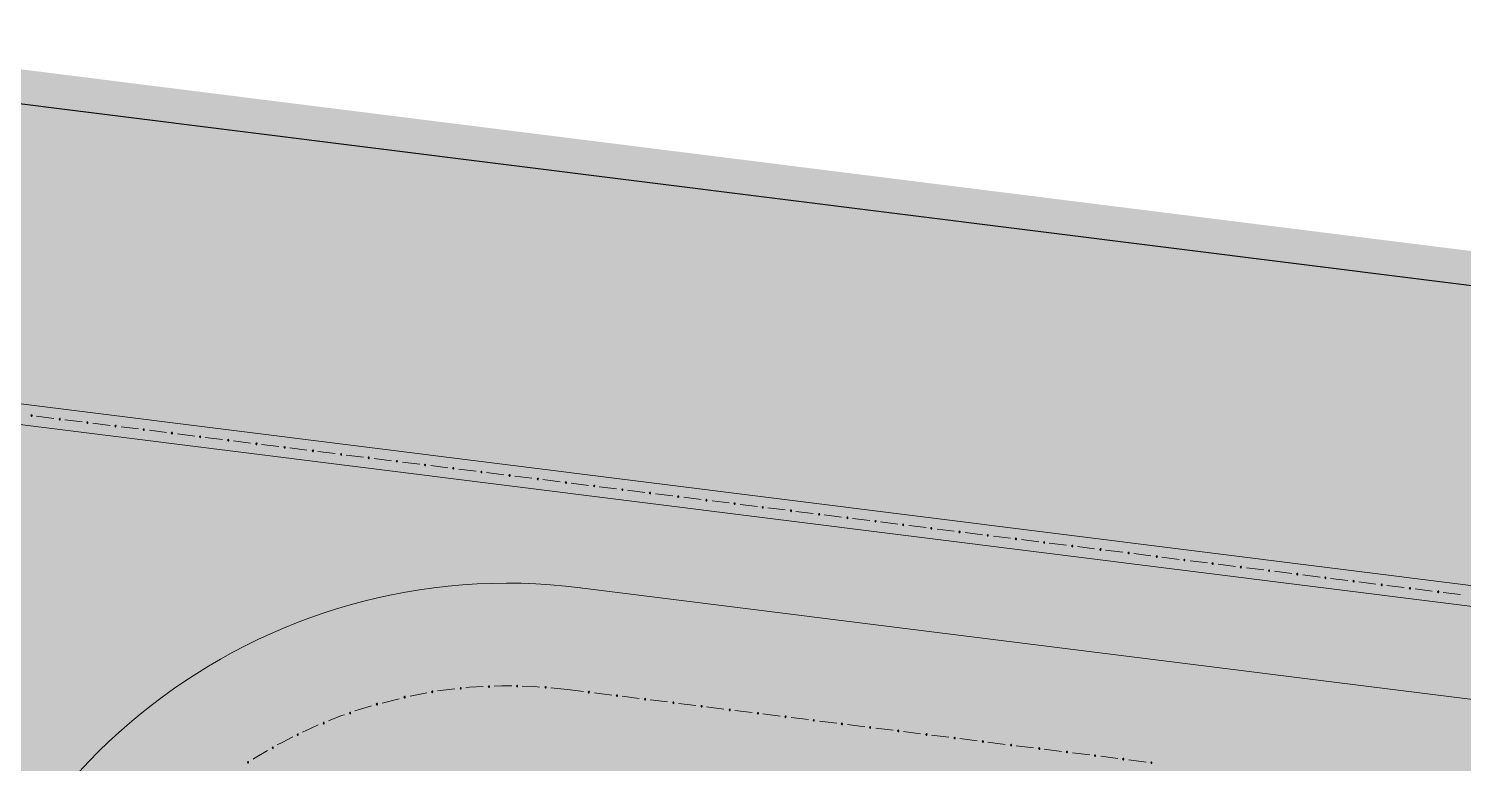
# Model space of a CAD drawing. Header units: metres. Extents: x -4 to 509425, y 7549 to 4732445.
# Drawn here: x 475973.25 to 475994.19, y 4719795.62 to 4719806.36 of the extents above; entities that cross this region are included whole.
import ezdxf

# ---------------------------------------------------------------- set-up
doc = ezdxf.new("R2010")
doc.units = ezdxf.units.M
doc.header["$LTSCALE"] = 0.01
doc.header["$MEASUREMENT"] = 0
doc.layers.get('0').update_dxf_attribs({"lineweight": 0})
for name, color, linetype in [('_SUBESTACIÓN', 1, 'Continuous'), ('NUDO GAROÑA', 211, 'Continuous'), ('SUBESTACION LA VID', 253, 'Continuous')]:
    doc.layers.add(name, color=color, linetype=linetype)

# ---------------------------------------------------------------- blocks, each defined once
blk = doc.blocks.new('A$Cfff6051d')
at = {"layer": 'SUBESTACION LA VID', "transparency": 33554687}
h = blk.add_hatch(color=256, dxfattribs=at)
h.dxf.hatch_style = 2
h.paths.add_polyline_path([(475973.296, 4719800.703), (475973.297, 4719800.712), (475973.288, 4719800.713), (475973.279, 4719800.706), (475973.286, 4719800.696), (475973.295, 4719800.695)])
h = blk.add_hatch(color=256, dxfattribs=at)
h.dxf.hatch_style = 2
h.paths.add_polyline_path([(475973.707, 4719800.652), (475973.708, 4719800.66), (475973.7, 4719800.661), (475973.691, 4719800.654), (475973.698, 4719800.644), (475973.706, 4719800.643)])
h = blk.add_hatch(color=256, dxfattribs=at)
h.dxf.hatch_style = 2
h.paths.add_polyline_path([(475974.111, 4719800.601), (475974.112, 4719800.61), (475974.103, 4719800.611), (475974.094, 4719800.603), (475974.101, 4719800.594), (475974.11, 4719800.593)])
h = blk.add_hatch(color=256, dxfattribs=at)
h.dxf.hatch_style = 2
h.paths.add_polyline_path([(475974.522, 4719800.55), (475974.523, 4719800.558), (475974.515, 4719800.559), (475974.505, 4719800.552), (475974.513, 4719800.542), (475974.521, 4719800.541)])
h = blk.add_hatch(color=256, dxfattribs=at)
h.dxf.hatch_style = 2
h.paths.add_polyline_path([(475974.934, 4719800.498), (475974.935, 4719800.506), (475974.926, 4719800.507), (475974.917, 4719800.5), (475974.924, 4719800.491), (475974.933, 4719800.49)])
h = blk.add_hatch(color=256, dxfattribs=at)
h.dxf.hatch_style = 2
h.paths.add_polyline_path([(475975.345, 4719800.446), (475975.347, 4719800.455), (475975.338, 4719800.456), (475975.329, 4719800.449), (475975.336, 4719800.439), (475975.344, 4719800.438)])
h = blk.add_hatch(color=256, dxfattribs=at)
h.dxf.hatch_style = 2
h.paths.add_polyline_path([(475975.757, 4719800.395), (475975.758, 4719800.403), (475975.75, 4719800.404), (475975.74, 4719800.397), (475975.748, 4719800.387), (475975.756, 4719800.386)])
h = blk.add_hatch(color=256, dxfattribs=at)
h.dxf.hatch_style = 2
h.paths.add_polyline_path([(475976.169, 4719800.343), (475976.17, 4719800.352), (475976.161, 4719800.353), (475976.152, 4719800.345), (475976.159, 4719800.336), (475976.168, 4719800.335)])
h = blk.add_hatch(color=256, dxfattribs=at)
h.dxf.hatch_style = 2
h.paths.add_polyline_path([(475976.58, 4719800.292), (475976.581, 4719800.3), (475976.573, 4719800.301), (475976.564, 4719800.294), (475976.571, 4719800.284), (475976.579, 4719800.283)])
h = blk.add_hatch(color=256, dxfattribs=at)
h.dxf.hatch_style = 2
h.paths.add_polyline_path([(475976.992, 4719800.24), (475976.993, 4719800.248), (475976.985, 4719800.249), (475976.975, 4719800.242), (475976.982, 4719800.233), (475976.991, 4719800.232)])
h = blk.add_hatch(color=256, dxfattribs=at)
h.dxf.hatch_style = 2
h.paths.add_polyline_path([(475977.404, 4719800.188), (475977.405, 4719800.197), (475977.396, 4719800.198), (475977.387, 4719800.191), (475977.394, 4719800.181), (475977.402, 4719800.18)])
h = blk.add_hatch(color=256, dxfattribs=at)
h.dxf.hatch_style = 2
h.paths.add_polyline_path([(475977.815, 4719800.137), (475977.816, 4719800.145), (475977.808, 4719800.146), (475977.798, 4719800.139), (475977.806, 4719800.129), (475977.814, 4719800.128)])
h = blk.add_hatch(color=256, dxfattribs=at)
h.dxf.hatch_style = 2
h.paths.add_polyline_path([(475978.218, 4719800.086), (475978.219, 4719800.095), (475978.211, 4719800.096), (475978.202, 4719800.088), (475978.209, 4719800.079), (475978.217, 4719800.078)])
h = blk.add_hatch(color=256, dxfattribs=at)
h.dxf.hatch_style = 2
h.paths.add_polyline_path([(475978.63, 4719800.035), (475978.631, 4719800.043), (475978.623, 4719800.044), (475978.613, 4719800.037), (475978.621, 4719800.027), (475978.629, 4719800.026)])
h = blk.add_hatch(color=256, dxfattribs=at)
h.dxf.hatch_style = 2
h.paths.add_polyline_path([(475979.042, 4719799.983), (475979.043, 4719799.991), (475979.034, 4719799.993), (475979.025, 4719799.985), (475979.032, 4719799.976), (475979.041, 4719799.975)])
h = blk.add_hatch(color=256, dxfattribs=at)
h.dxf.hatch_style = 2
h.paths.add_polyline_path([(475979.453, 4719799.931), (475979.454, 4719799.94), (475979.446, 4719799.941), (475979.436, 4719799.934), (475979.444, 4719799.924), (475979.452, 4719799.923)])
h = blk.add_hatch(color=256, dxfattribs=at)
h.dxf.hatch_style = 2
h.paths.add_polyline_path([(475979.865, 4719799.88), (475979.866, 4719799.888), (475979.857, 4719799.889), (475979.848, 4719799.882), (475979.855, 4719799.873), (475979.864, 4719799.871)])
h = blk.add_hatch(color=256, dxfattribs=at)
h.dxf.hatch_style = 2
h.paths.add_polyline_path([(475980.276, 4719799.828), (475980.278, 4719799.837), (475980.269, 4719799.838), (475980.26, 4719799.83), (475980.267, 4719799.821), (475980.275, 4719799.82)])
h = blk.add_hatch(color=256, dxfattribs=at)
h.dxf.hatch_style = 2
h.paths.add_polyline_path([(475980.688, 4719799.777), (475980.689, 4719799.785), (475980.681, 4719799.786), (475980.671, 4719799.779), (475980.679, 4719799.769), (475980.687, 4719799.768)])
h = blk.add_hatch(color=256, dxfattribs=at)
h.dxf.hatch_style = 2
h.paths.add_polyline_path([(475981.1, 4719799.725), (475981.101, 4719799.733), (475981.092, 4719799.734), (475981.083, 4719799.727), (475981.09, 4719799.718), (475981.099, 4719799.717)])
h = blk.add_hatch(color=256, dxfattribs=at)
h.dxf.hatch_style = 2
h.paths.add_polyline_path([(475981.511, 4719799.673), (475981.512, 4719799.682), (475981.504, 4719799.683), (475981.495, 4719799.676), (475981.502, 4719799.666), (475981.51, 4719799.665)])
h = blk.add_hatch(color=256, dxfattribs=at)
h.dxf.hatch_style = 2
h.paths.add_polyline_path([(475981.923, 4719799.622), (475981.924, 4719799.63), (475981.916, 4719799.631), (475981.906, 4719799.624), (475981.913, 4719799.614), (475981.922, 4719799.613)])
h = blk.add_hatch(color=256, dxfattribs=at)
h.dxf.hatch_style = 2
h.paths.add_polyline_path([(475982.326, 4719799.571), (475982.327, 4719799.58), (475982.319, 4719799.581), (475982.309, 4719799.573), (475982.317, 4719799.564), (475982.325, 4719799.563)])
h = blk.add_hatch(color=256, dxfattribs=at)
h.dxf.hatch_style = 2
h.paths.add_polyline_path([(475982.738, 4719799.52), (475982.739, 4719799.528), (475982.73, 4719799.529), (475982.721, 4719799.522), (475982.728, 4719799.512), (475982.737, 4719799.511)])
h = blk.add_hatch(color=256, dxfattribs=at)
h.dxf.hatch_style = 2
h.paths.add_polyline_path([(475983.149, 4719799.468), (475983.15, 4719799.476), (475983.142, 4719799.478), (475983.133, 4719799.47), (475983.14, 4719799.461), (475983.148, 4719799.46)])
h = blk.add_hatch(color=256, dxfattribs=at)
h.dxf.hatch_style = 2
h.paths.add_polyline_path([(475983.561, 4719799.416), (475983.562, 4719799.425), (475983.554, 4719799.426), (475983.544, 4719799.419), (475983.552, 4719799.409), (475983.56, 4719799.408)])
h = blk.add_hatch(color=256, dxfattribs=at)
h.dxf.hatch_style = 2
h.paths.add_polyline_path([(475983.973, 4719799.365), (475983.974, 4719799.373), (475983.965, 4719799.374), (475983.956, 4719799.367), (475983.963, 4719799.358), (475983.972, 4719799.356)])
h = blk.add_hatch(color=256, dxfattribs=at)
h.dxf.hatch_style = 2
h.paths.add_polyline_path([(475984.384, 4719799.313), (475984.385, 4719799.322), (475984.377, 4719799.323), (475984.367, 4719799.315), (475984.375, 4719799.306), (475984.383, 4719799.305)])
h = blk.add_hatch(color=256, dxfattribs=at)
h.dxf.hatch_style = 2
h.paths.add_polyline_path([(475984.796, 4719799.262), (475984.797, 4719799.27), (475984.788, 4719799.271), (475984.779, 4719799.264), (475984.786, 4719799.254), (475984.795, 4719799.253)])
h = blk.add_hatch(color=256, dxfattribs=at)
h.dxf.hatch_style = 2
h.paths.add_polyline_path([(475985.207, 4719799.21), (475985.209, 4719799.218), (475985.2, 4719799.22), (475985.191, 4719799.212), (475985.198, 4719799.203), (475985.206, 4719799.202)])
h = blk.add_hatch(color=256, dxfattribs=at)
h.dxf.hatch_style = 2
h.paths.add_polyline_path([(475985.619, 4719799.158), (475985.62, 4719799.167), (475985.612, 4719799.168), (475985.602, 4719799.161), (475985.61, 4719799.151), (475985.618, 4719799.15)])
h = blk.add_hatch(color=256, dxfattribs=at)
h.dxf.hatch_style = 2
h.paths.add_polyline_path([(475986.022, 4719799.108), (475986.023, 4719799.116), (475986.015, 4719799.117), (475986.005, 4719799.11), (475986.013, 4719799.101), (475986.021, 4719799.099)])
h = blk.add_hatch(color=256, dxfattribs=at)
h.dxf.hatch_style = 2
h.paths.add_polyline_path([(475986.434, 4719799.056), (475986.435, 4719799.065), (475986.427, 4719799.066), (475986.417, 4719799.058), (475986.424, 4719799.049), (475986.433, 4719799.048)])
h = blk.add_hatch(color=256, dxfattribs=at)
h.dxf.hatch_style = 2
h.paths.add_polyline_path([(475986.846, 4719799.005), (475986.847, 4719799.013), (475986.838, 4719799.014), (475986.829, 4719799.007), (475986.836, 4719798.997), (475986.844, 4719798.996)])
h = blk.add_hatch(color=256, dxfattribs=at)
h.dxf.hatch_style = 2
h.paths.add_polyline_path([(475987.257, 4719798.953), (475987.258, 4719798.961), (475987.25, 4719798.963), (475987.24, 4719798.955), (475987.248, 4719798.946), (475987.256, 4719798.945)])
h = blk.add_hatch(color=256, dxfattribs=at)
h.dxf.hatch_style = 2
h.paths.add_polyline_path([(475987.669, 4719798.901), (475987.67, 4719798.91), (475987.661, 4719798.911), (475987.652, 4719798.904), (475987.659, 4719798.894), (475987.668, 4719798.893)])
h = blk.add_hatch(color=256, dxfattribs=at)
h.dxf.hatch_style = 2
h.paths.add_polyline_path([(475988.08, 4719798.85), (475988.081, 4719798.858), (475988.073, 4719798.859), (475988.064, 4719798.852), (475988.071, 4719798.843), (475988.079, 4719798.841)])
h = blk.add_hatch(color=256, dxfattribs=at)
h.dxf.hatch_style = 2
h.paths.add_polyline_path([(475988.492, 4719798.798), (475988.493, 4719798.807), (475988.485, 4719798.808), (475988.475, 4719798.8), (475988.483, 4719798.791), (475988.491, 4719798.79)])
h = blk.add_hatch(color=256, dxfattribs=at)
h.dxf.hatch_style = 2
h.paths.add_polyline_path([(475988.904, 4719798.747), (475988.905, 4719798.755), (475988.896, 4719798.756), (475988.887, 4719798.749), (475988.894, 4719798.739), (475988.903, 4719798.738)])
h = blk.add_hatch(color=256, dxfattribs=at)
h.dxf.hatch_style = 2
h.paths.add_polyline_path([(475989.315, 4719798.695), (475989.316, 4719798.703), (475989.308, 4719798.705), (475989.298, 4719798.697), (475989.306, 4719798.688), (475989.314, 4719798.687)])
h = blk.add_hatch(color=256, dxfattribs=at)
h.dxf.hatch_style = 2
h.paths.add_polyline_path([(475989.727, 4719798.643), (475989.728, 4719798.652), (475989.719, 4719798.653), (475989.71, 4719798.646), (475989.717, 4719798.636), (475989.726, 4719798.635)])
h = blk.add_hatch(color=256, dxfattribs=at)
h.dxf.hatch_style = 2
h.paths.add_polyline_path([(475990.13, 4719798.593), (475990.131, 4719798.601), (475990.123, 4719798.602), (475990.113, 4719798.595), (475990.121, 4719798.586), (475990.129, 4719798.585)])
h = blk.add_hatch(color=256, dxfattribs=at)
h.dxf.hatch_style = 2
h.paths.add_polyline_path([(475990.542, 4719798.541), (475990.543, 4719798.55), (475990.534, 4719798.551), (475990.525, 4719798.543), (475990.532, 4719798.534), (475990.541, 4719798.533)])
h = blk.add_hatch(color=256, dxfattribs=at)
h.dxf.hatch_style = 2
h.paths.add_polyline_path([(475990.953, 4719798.49), (475990.954, 4719798.498), (475990.946, 4719798.499), (475990.936, 4719798.492), (475990.944, 4719798.482), (475990.952, 4719798.481)])
h = blk.add_hatch(color=256, dxfattribs=at)
h.dxf.hatch_style = 2
h.paths.add_polyline_path([(475991.365, 4719798.438), (475991.366, 4719798.446), (475991.358, 4719798.448), (475991.348, 4719798.44), (475991.355, 4719798.431), (475991.364, 4719798.43)])
h = blk.add_hatch(color=256, dxfattribs=at)
h.dxf.hatch_style = 2
h.paths.add_polyline_path([(475991.777, 4719798.386), (475991.778, 4719798.395), (475991.769, 4719798.396), (475991.76, 4719798.389), (475991.767, 4719798.379), (475991.775, 4719798.378)])
h = blk.add_hatch(color=256, dxfattribs=at)
h.dxf.hatch_style = 2
h.paths.add_polyline_path([(475992.188, 4719798.335), (475992.189, 4719798.343), (475992.181, 4719798.344), (475992.171, 4719798.337), (475992.179, 4719798.328), (475992.187, 4719798.326)])
h = blk.add_hatch(color=256, dxfattribs=at)
h.dxf.hatch_style = 2
h.paths.add_polyline_path([(475992.6, 4719798.283), (475992.601, 4719798.292), (475992.592, 4719798.293), (475992.583, 4719798.285), (475992.59, 4719798.276), (475992.599, 4719798.275)])
h = blk.add_hatch(color=256, dxfattribs=at)
h.dxf.hatch_style = 2
h.paths.add_polyline_path([(475993.011, 4719798.232), (475993.012, 4719798.24), (475993.004, 4719798.241), (475992.995, 4719798.234), (475993.002, 4719798.224), (475993.01, 4719798.223)])
h = blk.add_hatch(color=256, dxfattribs=at)
h.dxf.hatch_style = 2
h.paths.add_polyline_path([(475993.423, 4719798.18), (475993.424, 4719798.188), (475993.416, 4719798.19), (475993.406, 4719798.182), (475993.414, 4719798.173), (475993.422, 4719798.172)])
h = blk.add_hatch(color=256, dxfattribs=at)
h.dxf.hatch_style = 2
h.paths.add_polyline_path([(475993.835, 4719798.128), (475993.836, 4719798.137), (475993.827, 4719798.138), (475993.818, 4719798.131), (475993.825, 4719798.121), (475993.834, 4719798.12)])
h = blk.add_hatch(color=256, dxfattribs=at)
h.dxf.hatch_style = 2
h.paths.add_polyline_path([(475979.562, 4719796.718), (475979.563, 4719796.727), (475979.555, 4719796.728), (475979.546, 4719796.72), (475979.553, 4719796.711), (475979.561, 4719796.71)])
h = blk.add_hatch(color=256, dxfattribs=at)
h.dxf.hatch_style = 2
h.paths.add_polyline_path([(475979.975, 4719796.743), (475979.976, 4719796.752), (475979.968, 4719796.753), (475979.958, 4719796.745), (475979.966, 4719796.736), (475979.974, 4719796.735)])
h = blk.add_hatch(color=256, dxfattribs=at)
h.dxf.hatch_style = 2
h.paths.add_polyline_path([(475980.386, 4719796.751), (475980.387, 4719796.76), (475980.378, 4719796.761), (475980.369, 4719796.754), (475980.376, 4719796.744), (475980.385, 4719796.743)])
h = blk.add_hatch(color=256, dxfattribs=at)
h.dxf.hatch_style = 2
h.paths.add_polyline_path([(475980.801, 4719796.733), (475980.802, 4719796.742), (475980.794, 4719796.743), (475980.785, 4719796.736), (475980.792, 4719796.726), (475980.8, 4719796.725)])
h = blk.add_hatch(color=256, dxfattribs=at)
h.dxf.hatch_style = 2
h.paths.add_polyline_path([(475978.744, 4719796.59), (475978.745, 4719796.599), (475978.737, 4719796.6), (475978.727, 4719796.592), (475978.735, 4719796.583), (475978.743, 4719796.582)])
h = blk.add_hatch(color=256, dxfattribs=at)
h.dxf.hatch_style = 2
h.paths.add_polyline_path([(475979.146, 4719796.668), (475979.148, 4719796.676), (475979.139, 4719796.677), (475979.13, 4719796.67), (475979.137, 4719796.661), (475979.145, 4719796.659)])
h = blk.add_hatch(color=256, dxfattribs=at)
h.dxf.hatch_style = 2
h.paths.add_polyline_path([(475981.433, 4719796.663), (475981.434, 4719796.671), (475981.425, 4719796.672), (475981.416, 4719796.665), (475981.423, 4719796.656), (475981.431, 4719796.654)])
h = blk.add_hatch(color=256, dxfattribs=at)
h.dxf.hatch_style = 2
h.paths.add_polyline_path([(475981.844, 4719796.611), (475981.845, 4719796.62), (475981.837, 4719796.621), (475981.827, 4719796.613), (475981.835, 4719796.604), (475981.843, 4719796.603)])
h = blk.add_hatch(color=256, dxfattribs=at)
h.dxf.hatch_style = 2
h.paths.add_polyline_path([(475982.256, 4719796.56), (475982.257, 4719796.568), (475982.248, 4719796.569), (475982.239, 4719796.562), (475982.246, 4719796.552), (475982.255, 4719796.551)])
h = blk.add_hatch(color=256, dxfattribs=at)
h.dxf.hatch_style = 2
h.paths.add_polyline_path([(475982.667, 4719796.508), (475982.668, 4719796.516), (475982.66, 4719796.517), (475982.651, 4719796.51), (475982.658, 4719796.501), (475982.666, 4719796.5)])
h = blk.add_hatch(color=256, dxfattribs=at)
h.dxf.hatch_style = 2
h.paths.add_polyline_path([(475977.947, 4719796.358), (475977.948, 4719796.366), (475977.94, 4719796.367), (475977.93, 4719796.36), (475977.938, 4719796.35), (475977.946, 4719796.349)])
h = blk.add_hatch(color=256, dxfattribs=at)
h.dxf.hatch_style = 2
h.paths.add_polyline_path([(475978.339, 4719796.488), (475978.34, 4719796.496), (475978.332, 4719796.497), (475978.322, 4719796.49), (475978.329, 4719796.48), (475978.338, 4719796.479)])
h = blk.add_hatch(color=256, dxfattribs=at)
h.dxf.hatch_style = 2
h.paths.add_polyline_path([(475983.079, 4719796.456), (475983.08, 4719796.465), (475983.072, 4719796.466), (475983.062, 4719796.459), (475983.07, 4719796.449), (475983.078, 4719796.448)])
h = blk.add_hatch(color=256, dxfattribs=at)
h.dxf.hatch_style = 2
h.paths.add_polyline_path([(475983.491, 4719796.405), (475983.492, 4719796.413), (475983.483, 4719796.414), (475983.474, 4719796.407), (475983.481, 4719796.397), (475983.49, 4719796.396)])
h = blk.add_hatch(color=256, dxfattribs=at)
h.dxf.hatch_style = 2
h.paths.add_polyline_path([(475983.902, 4719796.353), (475983.903, 4719796.362), (475983.895, 4719796.363), (475983.885, 4719796.355), (475983.893, 4719796.346), (475983.901, 4719796.345)])
h = blk.add_hatch(color=256, dxfattribs=at)
h.dxf.hatch_style = 2
h.paths.add_polyline_path([(475984.305, 4719796.303), (475984.306, 4719796.311), (475984.298, 4719796.312), (475984.289, 4719796.305), (475984.296, 4719796.295), (475984.304, 4719796.294)])
h = blk.add_hatch(color=256, dxfattribs=at)
h.dxf.hatch_style = 2
h.paths.add_polyline_path([(475977.562, 4719796.21), (475977.563, 4719796.218), (475977.554, 4719796.219), (475977.545, 4719796.212), (475977.552, 4719796.202), (475977.561, 4719796.201)])
h = blk.add_hatch(color=256, dxfattribs=at)
h.dxf.hatch_style = 2
h.paths.add_polyline_path([(475984.717, 4719796.251), (475984.718, 4719796.259), (475984.71, 4719796.261), (475984.7, 4719796.253), (475984.708, 4719796.244), (475984.716, 4719796.243)])
h = blk.add_hatch(color=256, dxfattribs=at)
h.dxf.hatch_style = 2
h.paths.add_polyline_path([(475985.129, 4719796.199), (475985.13, 4719796.208), (475985.121, 4719796.209), (475985.112, 4719796.202), (475985.119, 4719796.192), (475985.128, 4719796.191)])
h = blk.add_hatch(color=256, dxfattribs=at)
h.dxf.hatch_style = 2
h.paths.add_polyline_path([(475985.54, 4719796.148), (475985.541, 4719796.156), (475985.533, 4719796.157), (475985.523, 4719796.15), (475985.531, 4719796.141), (475985.539, 4719796.139)])
h = blk.add_hatch(color=256, dxfattribs=at)
h.dxf.hatch_style = 2
h.paths.add_polyline_path([(475985.952, 4719796.096), (475985.953, 4719796.105), (475985.945, 4719796.106), (475985.935, 4719796.098), (475985.942, 4719796.089), (475985.951, 4719796.088)])
h = blk.add_hatch(color=256, dxfattribs=at)
h.dxf.hatch_style = 2
h.paths.add_polyline_path([(475977.183, 4719796.044), (475977.184, 4719796.052), (475977.175, 4719796.053), (475977.166, 4719796.046), (475977.173, 4719796.036), (475977.182, 4719796.035)])
h = blk.add_hatch(color=256, dxfattribs=at)
h.dxf.hatch_style = 2
h.paths.add_polyline_path([(475986.363, 4719796.045), (475986.365, 4719796.053), (475986.356, 4719796.054), (475986.347, 4719796.047), (475986.354, 4719796.037), (475986.362, 4719796.036)])
h = blk.add_hatch(color=256, dxfattribs=at)
h.dxf.hatch_style = 2
h.paths.add_polyline_path([(475986.775, 4719795.993), (475986.776, 4719796.001), (475986.768, 4719796.003), (475986.758, 4719795.995), (475986.766, 4719795.986), (475986.774, 4719795.985)])
h = blk.add_hatch(color=256, dxfattribs=at)
h.dxf.hatch_style = 2
h.paths.add_polyline_path([(475987.187, 4719795.941), (475987.188, 4719795.95), (475987.179, 4719795.951), (475987.17, 4719795.944), (475987.177, 4719795.934), (475987.186, 4719795.933)])
h = blk.add_hatch(color=256, dxfattribs=at)
h.dxf.hatch_style = 2
h.paths.add_polyline_path([(475987.598, 4719795.89), (475987.599, 4719795.898), (475987.591, 4719795.899), (475987.582, 4719795.892), (475987.589, 4719795.883), (475987.597, 4719795.881)])
h = blk.add_hatch(color=256, dxfattribs=at)
h.dxf.hatch_style = 2
h.paths.add_polyline_path([(475976.817, 4719795.851), (475976.818, 4719795.859), (475976.81, 4719795.86), (475976.8, 4719795.853), (475976.808, 4719795.843), (475976.816, 4719795.842)])
h = blk.add_hatch(color=256, dxfattribs=at)
h.dxf.hatch_style = 2
h.paths.add_polyline_path([(475988.01, 4719795.838), (475988.011, 4719795.847), (475988.003, 4719795.848), (475987.993, 4719795.84), (475988.001, 4719795.831), (475988.009, 4719795.83)])
h = blk.add_hatch(color=256, dxfattribs=at)
h.dxf.hatch_style = 2
h.paths.add_polyline_path([(475988.413, 4719795.788), (475988.414, 4719795.796), (475988.406, 4719795.797), (475988.396, 4719795.79), (475988.404, 4719795.78), (475988.412, 4719795.779)])
h = blk.add_hatch(color=256, dxfattribs=at)
h.dxf.hatch_style = 2
h.paths.add_polyline_path([(475988.825, 4719795.736), (475988.826, 4719795.744), (475988.817, 4719795.746), (475988.808, 4719795.738), (475988.815, 4719795.729), (475988.824, 4719795.728)])
h = blk.add_hatch(color=256, dxfattribs=at)
h.dxf.hatch_style = 2
h.paths.add_polyline_path([(475989.236, 4719795.684), (475989.237, 4719795.693), (475989.229, 4719795.694), (475989.22, 4719795.687), (475989.227, 4719795.677), (475989.235, 4719795.676)])
h = blk.add_hatch(color=256, dxfattribs=at)
h.dxf.hatch_style = 2
h.paths.add_polyline_path([(475976.458, 4719795.64), (475976.459, 4719795.648), (475976.451, 4719795.649), (475976.441, 4719795.642), (475976.448, 4719795.632), (475976.457, 4719795.631)])
h = blk.add_hatch(color=256, dxfattribs=at)
h.dxf.hatch_style = 2
h.paths.add_polyline_path([(475989.648, 4719795.633), (475989.649, 4719795.641), (475989.641, 4719795.642), (475989.631, 4719795.635), (475989.639, 4719795.626), (475989.647, 4719795.624)])
at = {"layer": 'SUBESTACION LA VID', "lineweight": 15}
for p, q in [((475973.363, 4719800.695), (475973.615, 4719800.663)), ((475973.775, 4719800.643), (475974.027, 4719800.612)), ((475974.186, 4719800.592), (475974.438, 4719800.56)), ((475974.598, 4719800.54), (475974.85, 4719800.509)), ((475975.009, 4719800.489), (475975.261, 4719800.457)), ((475975.421, 4719800.437), (475975.673, 4719800.405)), ((475975.824, 4719800.386), (475976.076, 4719800.355)), ((475976.236, 4719800.335), (475976.488, 4719800.303)), ((475976.648, 4719800.283), (475976.9, 4719800.252)), ((475977.059, 4719800.232), (475977.311, 4719800.2)), ((475977.471, 4719800.18), (475977.723, 4719800.148)), ((475977.882, 4719800.128), (475978.134, 4719800.097)), ((475978.294, 4719800.077), (475978.546, 4719800.045)), ((475978.706, 4719800.025), (475978.958, 4719799.994)), ((475979.117, 4719799.974), (475979.369, 4719799.942)), ((475979.529, 4719799.922), (475979.781, 4719799.89)), ((475979.932, 4719799.871), (475980.184, 4719799.84)), ((475980.344, 4719799.82), (475980.596, 4719799.788)), ((475980.755, 4719799.768), (475981.007, 4719799.737)), ((475981.167, 4719799.717), (475981.419, 4719799.685)), ((475981.579, 4719799.665), (475981.831, 4719799.633)), ((475981.99, 4719799.613), (475982.242, 4719799.582)), ((475982.402, 4719799.562), (475982.654, 4719799.53)), ((475982.813, 4719799.51), (475983.065, 4719799.479)), ((475983.225, 4719799.459), (475983.477, 4719799.427)), ((475983.637, 4719799.407), (475983.889, 4719799.375)), ((475984.04, 4719799.356), (475984.292, 4719799.325)), ((475984.451, 4719799.305), (475984.703, 4719799.273)), ((475984.863, 4719799.253), (475985.115, 4719799.222)), ((475985.275, 4719799.202), (475985.527, 4719799.17)), ((475985.686, 4719799.15), (475985.938, 4719799.118)), ((475986.098, 4719799.098), (475986.35, 4719799.067)), ((475986.51, 4719799.047), (475986.762, 4719799.015)), ((475986.921, 4719798.995), (475987.173, 4719798.964)), ((475987.333, 4719798.944), (475987.585, 4719798.912)), ((475987.744, 4719798.892), (475987.996, 4719798.86)), ((475988.148, 4719798.841), (475988.4, 4719798.81)), ((475988.559, 4719798.79), (475988.811, 4719798.758)), ((475988.971, 4719798.738), (475989.223, 4719798.707)), ((475989.382, 4719798.687), (475989.634, 4719798.655)), ((475989.794, 4719798.635), (475990.046, 4719798.603)), ((475990.206, 4719798.583), (475990.458, 4719798.552)), ((475990.617, 4719798.532), (475990.869, 4719798.5)), ((475991.029, 4719798.48), (475991.281, 4719798.449)), ((475991.44, 4719798.429), (475991.693, 4719798.397)), ((476079.768, 4719785.845), (475981.3, 4719798.19)), ((475991.852, 4719798.377), (475992.104, 4719798.345)), ((475992.255, 4719798.326), (475992.507, 4719798.295)), ((475992.667, 4719798.275), (475992.919, 4719798.243)), ((475993.079, 4719798.223), (475993.331, 4719798.192)), ((475993.49, 4719798.172), (475993.742, 4719798.14)), ((475993.902, 4719798.12), (475994.154, 4719798.088)), ((475981.113, 4719796.703), (475980.869, 4719796.725)), ((475978.656, 4719796.567), (475978.409, 4719796.504)), ((475979.059, 4719796.653), (475978.815, 4719796.607)), ((475979.468, 4719796.713), (475979.217, 4719796.685)), ((475981.348, 4719796.673), (475981.113, 4719796.703)), ((475981.76, 4719796.622), (475981.508, 4719796.653)), ((475982.163, 4719796.571), (475981.911, 4719796.603)), ((475982.575, 4719796.52), (475982.323, 4719796.551)), ((475978.251, 4719796.464), (475978.011, 4719796.392)), ((475982.987, 4719796.468), (475982.735, 4719796.5)), ((475983.398, 4719796.416), (475983.146, 4719796.448)), ((475983.81, 4719796.365), (475983.558, 4719796.396)), ((475984.221, 4719796.313), (475983.969, 4719796.345)), ((475984.633, 4719796.262), (475984.381, 4719796.293)), ((475985.045, 4719796.21), (475984.793, 4719796.242)), ((475985.456, 4719796.158), (475985.204, 4719796.19)), ((475985.868, 4719796.107), (475985.616, 4719796.138)), ((475986.271, 4719796.056), (475986.019, 4719796.088)), ((475986.683, 4719796.005), (475986.431, 4719796.036)), ((475987.094, 4719795.953), (475986.842, 4719795.985)), ((475987.506, 4719795.901), (475987.254, 4719795.933)), ((475987.918, 4719795.85), (475987.666, 4719795.881)), ((475988.329, 4719795.798), (475988.077, 4719795.83)), ((475988.741, 4719795.747), (475988.489, 4719795.778)), ((475989.152, 4719795.695), (475988.9, 4719795.727)), ((475989.564, 4719795.643), (475989.312, 4719795.675))]:
    blk.add_line(p, q, dxfattribs=at)
for points in [[(475956.756, 4719712.129), (475967.964, 4719801.525), (476089.55, 4719786.282), (476086.094, 4719758.712), (476078.306, 4719696.592), (475956.719, 4719711.835)], [(475957.05, 4719712.092), (475968.22, 4719801.186), (476089.218, 4719786.017), (476085.8, 4719758.749), (476078.049, 4719696.923), (475957.05, 4719712.092)], [(475979.882, 4719796.746), (475979.684, 4719796.737), (475979.632, 4719796.727)], [(475980.301, 4719796.754), (475980.156, 4719796.755), (475980.044, 4719796.752)], [(475980.708, 4719796.737), (475980.632, 4719796.746), (475980.454, 4719796.751)], [(475977.859, 4719796.334), (475977.815, 4719796.323), (475977.626, 4719796.244)], [(475977.473, 4719796.187), (475977.374, 4719796.139), (475977.247, 4719796.078)], [(475977.102, 4719796.011), (475976.946, 4719795.928), (475976.874, 4719795.895)], [(475976.735, 4719795.81), (475976.532, 4719795.69), (475976.523, 4719795.683)]]:
    blk.add_lwpolyline(points, dxfattribs=at)
at = {"layer": 'SUBESTACION LA VID'}
for points in [[(475973.296, 4719800.703), (475973.297, 4719800.712), (475973.288, 4719800.713), (475973.279, 4719800.706), (475973.286, 4719800.696), (475973.295, 4719800.695)], [(475973.707, 4719800.652), (475973.708, 4719800.66), (475973.7, 4719800.661), (475973.691, 4719800.654), (475973.698, 4719800.644), (475973.706, 4719800.643)], [(475974.111, 4719800.601), (475974.112, 4719800.61), (475974.103, 4719800.611), (475974.094, 4719800.603), (475974.101, 4719800.594), (475974.11, 4719800.593)], [(475974.522, 4719800.55), (475974.523, 4719800.558), (475974.515, 4719800.559), (475974.505, 4719800.552), (475974.513, 4719800.542), (475974.521, 4719800.541)], [(475974.934, 4719800.498), (475974.935, 4719800.506), (475974.926, 4719800.507), (475974.917, 4719800.5), (475974.924, 4719800.491), (475974.933, 4719800.49)], [(475975.345, 4719800.446), (475975.347, 4719800.455), (475975.338, 4719800.456), (475975.329, 4719800.449), (475975.336, 4719800.439), (475975.344, 4719800.438)], [(475975.757, 4719800.395), (475975.758, 4719800.403), (475975.75, 4719800.404), (475975.74, 4719800.397), (475975.748, 4719800.387), (475975.756, 4719800.386)], [(475976.169, 4719800.343), (475976.17, 4719800.352), (475976.161, 4719800.353), (475976.152, 4719800.345), (475976.159, 4719800.336), (475976.168, 4719800.335)], [(475976.58, 4719800.292), (475976.581, 4719800.3), (475976.573, 4719800.301), (475976.564, 4719800.294), (475976.571, 4719800.284), (475976.579, 4719800.283)], [(475976.992, 4719800.24), (475976.993, 4719800.248), (475976.985, 4719800.249), (475976.975, 4719800.242), (475976.982, 4719800.233), (475976.991, 4719800.232)], [(475977.404, 4719800.188), (475977.405, 4719800.197), (475977.396, 4719800.198), (475977.387, 4719800.191), (475977.394, 4719800.181), (475977.402, 4719800.18)], [(475977.815, 4719800.137), (475977.816, 4719800.145), (475977.808, 4719800.146), (475977.798, 4719800.139), (475977.806, 4719800.129), (475977.814, 4719800.128)], [(475978.218, 4719800.086), (475978.219, 4719800.095), (475978.211, 4719800.096), (475978.202, 4719800.088), (475978.209, 4719800.079), (475978.217, 4719800.078)], [(475978.63, 4719800.035), (475978.631, 4719800.043), (475978.623, 4719800.044), (475978.613, 4719800.037), (475978.621, 4719800.027), (475978.629, 4719800.026)], [(475979.042, 4719799.983), (475979.043, 4719799.991), (475979.034, 4719799.993), (475979.025, 4719799.985), (475979.032, 4719799.976), (475979.041, 4719799.975)], [(475979.453, 4719799.931), (475979.454, 4719799.94), (475979.446, 4719799.941), (475979.436, 4719799.934), (475979.444, 4719799.924), (475979.452, 4719799.923)], [(475979.865, 4719799.88), (475979.866, 4719799.888), (475979.857, 4719799.889), (475979.848, 4719799.882), (475979.855, 4719799.873), (475979.864, 4719799.871)], [(475980.276, 4719799.828), (475980.278, 4719799.837), (475980.269, 4719799.838), (475980.26, 4719799.83), (475980.267, 4719799.821), (475980.275, 4719799.82)], [(475980.688, 4719799.777), (475980.689, 4719799.785), (475980.681, 4719799.786), (475980.671, 4719799.779), (475980.679, 4719799.769), (475980.687, 4719799.768)], [(475981.1, 4719799.725), (475981.101, 4719799.733), (475981.092, 4719799.734), (475981.083, 4719799.727), (475981.09, 4719799.718), (475981.099, 4719799.717)], [(475981.511, 4719799.673), (475981.512, 4719799.682), (475981.504, 4719799.683), (475981.495, 4719799.676), (475981.502, 4719799.666), (475981.51, 4719799.665)], [(475981.923, 4719799.622), (475981.924, 4719799.63), (475981.916, 4719799.631), (475981.906, 4719799.624), (475981.913, 4719799.614), (475981.922, 4719799.613)], [(475982.326, 4719799.571), (475982.327, 4719799.58), (475982.319, 4719799.581), (475982.309, 4719799.573), (475982.317, 4719799.564), (475982.325, 4719799.563)], [(475982.738, 4719799.52), (475982.739, 4719799.528), (475982.73, 4719799.529), (475982.721, 4719799.522), (475982.728, 4719799.512), (475982.737, 4719799.511)], [(475983.149, 4719799.468), (475983.15, 4719799.476), (475983.142, 4719799.478), (475983.133, 4719799.47), (475983.14, 4719799.461), (475983.148, 4719799.46)], [(475983.561, 4719799.416), (475983.562, 4719799.425), (475983.554, 4719799.426), (475983.544, 4719799.419), (475983.552, 4719799.409), (475983.56, 4719799.408)], [(475983.973, 4719799.365), (475983.974, 4719799.373), (475983.965, 4719799.374), (475983.956, 4719799.367), (475983.963, 4719799.358), (475983.972, 4719799.356)], [(475984.384, 4719799.313), (475984.385, 4719799.322), (475984.377, 4719799.323), (475984.367, 4719799.315), (475984.375, 4719799.306), (475984.383, 4719799.305)], [(475984.796, 4719799.262), (475984.797, 4719799.27), (475984.788, 4719799.271), (475984.779, 4719799.264), (475984.786, 4719799.254), (475984.795, 4719799.253)], [(475985.207, 4719799.21), (475985.209, 4719799.218), (475985.2, 4719799.22), (475985.191, 4719799.212), (475985.198, 4719799.203), (475985.206, 4719799.202)], [(475985.619, 4719799.158), (475985.62, 4719799.167), (475985.612, 4719799.168), (475985.602, 4719799.161), (475985.61, 4719799.151), (475985.618, 4719799.15)], [(475986.022, 4719799.108), (475986.023, 4719799.116), (475986.015, 4719799.117), (475986.005, 4719799.11), (475986.013, 4719799.101), (475986.021, 4719799.099)], [(475986.434, 4719799.056), (475986.435, 4719799.065), (475986.427, 4719799.066), (475986.417, 4719799.058), (475986.424, 4719799.049), (475986.433, 4719799.048)], [(475986.846, 4719799.005), (475986.847, 4719799.013), (475986.838, 4719799.014), (475986.829, 4719799.007), (475986.836, 4719798.997), (475986.844, 4719798.996)], [(475987.257, 4719798.953), (475987.258, 4719798.961), (475987.25, 4719798.963), (475987.24, 4719798.955), (475987.248, 4719798.946), (475987.256, 4719798.945)], [(475987.669, 4719798.901), (475987.67, 4719798.91), (475987.661, 4719798.911), (475987.652, 4719798.904), (475987.659, 4719798.894), (475987.668, 4719798.893)], [(475988.08, 4719798.85), (475988.081, 4719798.858), (475988.073, 4719798.859), (475988.064, 4719798.852), (475988.071, 4719798.843), (475988.079, 4719798.841)], [(475988.492, 4719798.798), (475988.493, 4719798.807), (475988.485, 4719798.808), (475988.475, 4719798.8), (475988.483, 4719798.791), (475988.491, 4719798.79)], [(475988.904, 4719798.747), (475988.905, 4719798.755), (475988.896, 4719798.756), (475988.887, 4719798.749), (475988.894, 4719798.739), (475988.903, 4719798.738)], [(475989.315, 4719798.695), (475989.316, 4719798.703), (475989.308, 4719798.705), (475989.298, 4719798.697), (475989.306, 4719798.688), (475989.314, 4719798.687)], [(475989.727, 4719798.643), (475989.728, 4719798.652), (475989.719, 4719798.653), (475989.71, 4719798.646), (475989.717, 4719798.636), (475989.726, 4719798.635)], [(475990.13, 4719798.593), (475990.131, 4719798.601), (475990.123, 4719798.602), (475990.113, 4719798.595), (475990.121, 4719798.586), (475990.129, 4719798.585)], [(475990.542, 4719798.541), (475990.543, 4719798.55), (475990.534, 4719798.551), (475990.525, 4719798.543), (475990.532, 4719798.534), (475990.541, 4719798.533)], [(475990.953, 4719798.49), (475990.954, 4719798.498), (475990.946, 4719798.499), (475990.936, 4719798.492), (475990.944, 4719798.482), (475990.952, 4719798.481)], [(475991.365, 4719798.438), (475991.366, 4719798.446), (475991.358, 4719798.448), (475991.348, 4719798.44), (475991.355, 4719798.431), (475991.364, 4719798.43)], [(475991.777, 4719798.386), (475991.778, 4719798.395), (475991.769, 4719798.396), (475991.76, 4719798.389), (475991.767, 4719798.379), (475991.775, 4719798.378)], [(475992.188, 4719798.335), (475992.189, 4719798.343), (475992.181, 4719798.344), (475992.171, 4719798.337), (475992.179, 4719798.328), (475992.187, 4719798.326)], [(475992.6, 4719798.283), (475992.601, 4719798.292), (475992.592, 4719798.293), (475992.583, 4719798.285), (475992.59, 4719798.276), (475992.599, 4719798.275)], [(475993.011, 4719798.232), (475993.012, 4719798.24), (475993.004, 4719798.241), (475992.995, 4719798.234), (475993.002, 4719798.224), (475993.01, 4719798.223)], [(475993.423, 4719798.18), (475993.424, 4719798.188), (475993.416, 4719798.19), (475993.406, 4719798.182), (475993.414, 4719798.173), (475993.422, 4719798.172)], [(475993.835, 4719798.128), (475993.836, 4719798.137), (475993.827, 4719798.138), (475993.818, 4719798.131), (475993.825, 4719798.121), (475993.834, 4719798.12)], [(475979.562, 4719796.718), (475979.563, 4719796.727), (475979.555, 4719796.728), (475979.546, 4719796.72), (475979.553, 4719796.711), (475979.561, 4719796.71)], [(475979.975, 4719796.743), (475979.976, 4719796.752), (475979.968, 4719796.753), (475979.958, 4719796.745), (475979.966, 4719796.736), (475979.974, 4719796.735)], [(475980.386, 4719796.751), (475980.387, 4719796.76), (475980.378, 4719796.761), (475980.369, 4719796.754), (475980.376, 4719796.744), (475980.385, 4719796.743)], [(475980.801, 4719796.733), (475980.802, 4719796.742), (475980.794, 4719796.743), (475980.785, 4719796.736), (475980.792, 4719796.726), (475980.8, 4719796.725)], [(475978.744, 4719796.59), (475978.745, 4719796.599), (475978.737, 4719796.6), (475978.727, 4719796.592), (475978.735, 4719796.583), (475978.743, 4719796.582)], [(475979.146, 4719796.668), (475979.148, 4719796.676), (475979.139, 4719796.677), (475979.13, 4719796.67), (475979.137, 4719796.661), (475979.145, 4719796.659)], [(475981.433, 4719796.663), (475981.434, 4719796.671), (475981.425, 4719796.672), (475981.416, 4719796.665), (475981.423, 4719796.656), (475981.431, 4719796.654)], [(475981.844, 4719796.611), (475981.845, 4719796.62), (475981.837, 4719796.621), (475981.827, 4719796.613), (475981.835, 4719796.604), (475981.843, 4719796.603)], [(475982.256, 4719796.56), (475982.257, 4719796.568), (475982.248, 4719796.569), (475982.239, 4719796.562), (475982.246, 4719796.552), (475982.255, 4719796.551)], [(475982.667, 4719796.508), (475982.668, 4719796.516), (475982.66, 4719796.517), (475982.651, 4719796.51), (475982.658, 4719796.501), (475982.666, 4719796.5)], [(475977.947, 4719796.358), (475977.948, 4719796.366), (475977.94, 4719796.367), (475977.93, 4719796.36), (475977.938, 4719796.35), (475977.946, 4719796.349)], [(475978.339, 4719796.488), (475978.34, 4719796.496), (475978.332, 4719796.497), (475978.322, 4719796.49), (475978.329, 4719796.48), (475978.338, 4719796.479)], [(475983.079, 4719796.456), (475983.08, 4719796.465), (475983.072, 4719796.466), (475983.062, 4719796.459), (475983.07, 4719796.449), (475983.078, 4719796.448)], [(475983.491, 4719796.405), (475983.492, 4719796.413), (475983.483, 4719796.414), (475983.474, 4719796.407), (475983.481, 4719796.397), (475983.49, 4719796.396)], [(475983.902, 4719796.353), (475983.903, 4719796.362), (475983.895, 4719796.363), (475983.885, 4719796.355), (475983.893, 4719796.346), (475983.901, 4719796.345)], [(475984.305, 4719796.303), (475984.306, 4719796.311), (475984.298, 4719796.312), (475984.289, 4719796.305), (475984.296, 4719796.295), (475984.304, 4719796.294)], [(475977.562, 4719796.21), (475977.563, 4719796.218), (475977.554, 4719796.219), (475977.545, 4719796.212), (475977.552, 4719796.202), (475977.561, 4719796.201)], [(475984.717, 4719796.251), (475984.718, 4719796.259), (475984.71, 4719796.261), (475984.7, 4719796.253), (475984.708, 4719796.244), (475984.716, 4719796.243)], [(475985.129, 4719796.199), (475985.13, 4719796.208), (475985.121, 4719796.209), (475985.112, 4719796.202), (475985.119, 4719796.192), (475985.128, 4719796.191)], [(475985.54, 4719796.148), (475985.541, 4719796.156), (475985.533, 4719796.157), (475985.523, 4719796.15), (475985.531, 4719796.141), (475985.539, 4719796.139)], [(475985.952, 4719796.096), (475985.953, 4719796.105), (475985.945, 4719796.106), (475985.935, 4719796.098), (475985.942, 4719796.089), (475985.951, 4719796.088)], [(475977.183, 4719796.044), (475977.184, 4719796.052), (475977.175, 4719796.053), (475977.166, 4719796.046), (475977.173, 4719796.036), (475977.182, 4719796.035)], [(475986.363, 4719796.045), (475986.365, 4719796.053), (475986.356, 4719796.054), (475986.347, 4719796.047), (475986.354, 4719796.037), (475986.362, 4719796.036)], [(475986.775, 4719795.993), (475986.776, 4719796.001), (475986.768, 4719796.003), (475986.758, 4719795.995), (475986.766, 4719795.986), (475986.774, 4719795.985)], [(475987.187, 4719795.941), (475987.188, 4719795.95), (475987.179, 4719795.951), (475987.17, 4719795.944), (475987.177, 4719795.934), (475987.186, 4719795.933)], [(475987.598, 4719795.89), (475987.599, 4719795.898), (475987.591, 4719795.899), (475987.582, 4719795.892), (475987.589, 4719795.883), (475987.597, 4719795.881)], [(475976.817, 4719795.851), (475976.818, 4719795.859), (475976.81, 4719795.86), (475976.8, 4719795.853), (475976.808, 4719795.843), (475976.816, 4719795.842)], [(475988.01, 4719795.838), (475988.011, 4719795.847), (475988.003, 4719795.848), (475987.993, 4719795.84), (475988.001, 4719795.831), (475988.009, 4719795.83)], [(475988.413, 4719795.788), (475988.414, 4719795.796), (475988.406, 4719795.797), (475988.396, 4719795.79), (475988.404, 4719795.78), (475988.412, 4719795.779)], [(475988.825, 4719795.736), (475988.826, 4719795.744), (475988.817, 4719795.746), (475988.808, 4719795.738), (475988.815, 4719795.729), (475988.824, 4719795.728)], [(475989.236, 4719795.684), (475989.237, 4719795.693), (475989.229, 4719795.694), (475989.22, 4719795.687), (475989.227, 4719795.677), (475989.235, 4719795.676)], [(475976.458, 4719795.64), (475976.459, 4719795.648), (475976.451, 4719795.649), (475976.441, 4719795.642), (475976.448, 4719795.632), (475976.457, 4719795.631)], [(475989.648, 4719795.633), (475989.649, 4719795.641), (475989.641, 4719795.642), (475989.631, 4719795.635), (475989.639, 4719795.626), (475989.647, 4719795.624)]]:
    blk.add_lwpolyline(points, close=True, dxfattribs=at)
at = {"layer": 'SUBESTACION LA VID', "lineweight": 0}
for points in [[(475973.296, 4719800.703), (475973.297, 4719800.712), (475973.288, 4719800.713), (475973.279, 4719800.706), (475973.286, 4719800.696), (475973.295, 4719800.695)], [(475973.707, 4719800.652), (475973.708, 4719800.66), (475973.7, 4719800.661), (475973.691, 4719800.654), (475973.698, 4719800.644), (475973.706, 4719800.643)], [(475974.111, 4719800.601), (475974.112, 4719800.61), (475974.103, 4719800.611), (475974.094, 4719800.603), (475974.101, 4719800.594), (475974.11, 4719800.593)], [(475974.522, 4719800.55), (475974.523, 4719800.558), (475974.515, 4719800.559), (475974.505, 4719800.552), (475974.513, 4719800.542), (475974.521, 4719800.541)], [(475974.934, 4719800.498), (475974.935, 4719800.506), (475974.926, 4719800.507), (475974.917, 4719800.5), (475974.924, 4719800.491), (475974.933, 4719800.49)], [(475975.345, 4719800.446), (475975.347, 4719800.455), (475975.338, 4719800.456), (475975.329, 4719800.449), (475975.336, 4719800.439), (475975.344, 4719800.438)], [(475975.757, 4719800.395), (475975.758, 4719800.403), (475975.75, 4719800.404), (475975.74, 4719800.397), (475975.748, 4719800.387), (475975.756, 4719800.386)], [(475976.169, 4719800.343), (475976.17, 4719800.352), (475976.161, 4719800.353), (475976.152, 4719800.345), (475976.159, 4719800.336), (475976.168, 4719800.335)], [(475976.58, 4719800.292), (475976.581, 4719800.3), (475976.573, 4719800.301), (475976.564, 4719800.294), (475976.571, 4719800.284), (475976.579, 4719800.283)], [(475976.992, 4719800.24), (475976.993, 4719800.248), (475976.985, 4719800.249), (475976.975, 4719800.242), (475976.982, 4719800.233), (475976.991, 4719800.232)], [(475977.404, 4719800.188), (475977.405, 4719800.197), (475977.396, 4719800.198), (475977.387, 4719800.191), (475977.394, 4719800.181), (475977.402, 4719800.18)], [(475977.815, 4719800.137), (475977.816, 4719800.145), (475977.808, 4719800.146), (475977.798, 4719800.139), (475977.806, 4719800.129), (475977.814, 4719800.128)], [(475978.218, 4719800.086), (475978.219, 4719800.095), (475978.211, 4719800.096), (475978.202, 4719800.088), (475978.209, 4719800.079), (475978.217, 4719800.078)], [(475978.63, 4719800.035), (475978.631, 4719800.043), (475978.623, 4719800.044), (475978.613, 4719800.037), (475978.621, 4719800.027), (475978.629, 4719800.026)], [(475979.042, 4719799.983), (475979.043, 4719799.991), (475979.034, 4719799.993), (475979.025, 4719799.985), (475979.032, 4719799.976), (475979.041, 4719799.975)], [(475979.453, 4719799.931), (475979.454, 4719799.94), (475979.446, 4719799.941), (475979.436, 4719799.934), (475979.444, 4719799.924), (475979.452, 4719799.923)], [(475979.865, 4719799.88), (475979.866, 4719799.888), (475979.857, 4719799.889), (475979.848, 4719799.882), (475979.855, 4719799.873), (475979.864, 4719799.871)], [(475980.276, 4719799.828), (475980.278, 4719799.837), (475980.269, 4719799.838), (475980.26, 4719799.83), (475980.267, 4719799.821), (475980.275, 4719799.82)], [(475980.688, 4719799.777), (475980.689, 4719799.785), (475980.681, 4719799.786), (475980.671, 4719799.779), (475980.679, 4719799.769), (475980.687, 4719799.768)], [(475981.1, 4719799.725), (475981.101, 4719799.733), (475981.092, 4719799.734), (475981.083, 4719799.727), (475981.09, 4719799.718), (475981.099, 4719799.717)], [(475981.511, 4719799.673), (475981.512, 4719799.682), (475981.504, 4719799.683), (475981.495, 4719799.676), (475981.502, 4719799.666), (475981.51, 4719799.665)], [(475981.923, 4719799.622), (475981.924, 4719799.63), (475981.916, 4719799.631), (475981.906, 4719799.624), (475981.913, 4719799.614), (475981.922, 4719799.613)], [(475982.326, 4719799.571), (475982.327, 4719799.58), (475982.319, 4719799.581), (475982.309, 4719799.573), (475982.317, 4719799.564), (475982.325, 4719799.563)], [(475982.738, 4719799.52), (475982.739, 4719799.528), (475982.73, 4719799.529), (475982.721, 4719799.522), (475982.728, 4719799.512), (475982.737, 4719799.511)], [(475983.149, 4719799.468), (475983.15, 4719799.476), (475983.142, 4719799.478), (475983.133, 4719799.47), (475983.14, 4719799.461), (475983.148, 4719799.46)], [(475983.561, 4719799.416), (475983.562, 4719799.425), (475983.554, 4719799.426), (475983.544, 4719799.419), (475983.552, 4719799.409), (475983.56, 4719799.408)], [(475983.973, 4719799.365), (475983.974, 4719799.373), (475983.965, 4719799.374), (475983.956, 4719799.367), (475983.963, 4719799.358), (475983.972, 4719799.356)], [(475984.384, 4719799.313), (475984.385, 4719799.322), (475984.377, 4719799.323), (475984.367, 4719799.315), (475984.375, 4719799.306), (475984.383, 4719799.305)], [(475984.796, 4719799.262), (475984.797, 4719799.27), (475984.788, 4719799.271), (475984.779, 4719799.264), (475984.786, 4719799.254), (475984.795, 4719799.253)], [(475985.207, 4719799.21), (475985.209, 4719799.218), (475985.2, 4719799.22), (475985.191, 4719799.212), (475985.198, 4719799.203), (475985.206, 4719799.202)], [(475985.619, 4719799.158), (475985.62, 4719799.167), (475985.612, 4719799.168), (475985.602, 4719799.161), (475985.61, 4719799.151), (475985.618, 4719799.15)], [(475986.022, 4719799.108), (475986.023, 4719799.116), (475986.015, 4719799.117), (475986.005, 4719799.11), (475986.013, 4719799.101), (475986.021, 4719799.099)], [(475986.434, 4719799.056), (475986.435, 4719799.065), (475986.427, 4719799.066), (475986.417, 4719799.058), (475986.424, 4719799.049), (475986.433, 4719799.048)], [(475986.846, 4719799.005), (475986.847, 4719799.013), (475986.838, 4719799.014), (475986.829, 4719799.007), (475986.836, 4719798.997), (475986.844, 4719798.996)], [(475987.257, 4719798.953), (475987.258, 4719798.961), (475987.25, 4719798.963), (475987.24, 4719798.955), (475987.248, 4719798.946), (475987.256, 4719798.945)], [(475987.669, 4719798.901), (475987.67, 4719798.91), (475987.661, 4719798.911), (475987.652, 4719798.904), (475987.659, 4719798.894), (475987.668, 4719798.893)], [(475988.08, 4719798.85), (475988.081, 4719798.858), (475988.073, 4719798.859), (475988.064, 4719798.852), (475988.071, 4719798.843), (475988.079, 4719798.841)], [(475988.492, 4719798.798), (475988.493, 4719798.807), (475988.485, 4719798.808), (475988.475, 4719798.8), (475988.483, 4719798.791), (475988.491, 4719798.79)], [(475988.904, 4719798.747), (475988.905, 4719798.755), (475988.896, 4719798.756), (475988.887, 4719798.749), (475988.894, 4719798.739), (475988.903, 4719798.738)], [(475989.315, 4719798.695), (475989.316, 4719798.703), (475989.308, 4719798.705), (475989.298, 4719798.697), (475989.306, 4719798.688), (475989.314, 4719798.687)], [(475989.727, 4719798.643), (475989.728, 4719798.652), (475989.719, 4719798.653), (475989.71, 4719798.646), (475989.717, 4719798.636), (475989.726, 4719798.635)], [(475990.13, 4719798.593), (475990.131, 4719798.601), (475990.123, 4719798.602), (475990.113, 4719798.595), (475990.121, 4719798.586), (475990.129, 4719798.585)], [(475990.542, 4719798.541), (475990.543, 4719798.55), (475990.534, 4719798.551), (475990.525, 4719798.543), (475990.532, 4719798.534), (475990.541, 4719798.533)], [(475990.953, 4719798.49), (475990.954, 4719798.498), (475990.946, 4719798.499), (475990.936, 4719798.492), (475990.944, 4719798.482), (475990.952, 4719798.481)], [(475991.365, 4719798.438), (475991.366, 4719798.446), (475991.358, 4719798.448), (475991.348, 4719798.44), (475991.355, 4719798.431), (475991.364, 4719798.43)], [(475991.777, 4719798.386), (475991.778, 4719798.395), (475991.769, 4719798.396), (475991.76, 4719798.389), (475991.767, 4719798.379), (475991.775, 4719798.378)], [(475992.188, 4719798.335), (475992.189, 4719798.343), (475992.181, 4719798.344), (475992.171, 4719798.337), (475992.179, 4719798.328), (475992.187, 4719798.326)], [(475992.6, 4719798.283), (475992.601, 4719798.292), (475992.592, 4719798.293), (475992.583, 4719798.285), (475992.59, 4719798.276), (475992.599, 4719798.275)], [(475993.011, 4719798.232), (475993.012, 4719798.24), (475993.004, 4719798.241), (475992.995, 4719798.234), (475993.002, 4719798.224), (475993.01, 4719798.223)], [(475993.423, 4719798.18), (475993.424, 4719798.188), (475993.416, 4719798.19), (475993.406, 4719798.182), (475993.414, 4719798.173), (475993.422, 4719798.172)], [(475993.835, 4719798.128), (475993.836, 4719798.137), (475993.827, 4719798.138), (475993.818, 4719798.131), (475993.825, 4719798.121), (475993.834, 4719798.12)], [(475979.562, 4719796.718), (475979.563, 4719796.727), (475979.555, 4719796.728), (475979.546, 4719796.72), (475979.553, 4719796.711), (475979.561, 4719796.71)], [(475979.975, 4719796.743), (475979.976, 4719796.752), (475979.968, 4719796.753), (475979.958, 4719796.745), (475979.966, 4719796.736), (475979.974, 4719796.735)], [(475980.386, 4719796.751), (475980.387, 4719796.76), (475980.378, 4719796.761), (475980.369, 4719796.754), (475980.376, 4719796.744), (475980.385, 4719796.743)], [(475980.801, 4719796.733), (475980.802, 4719796.742), (475980.794, 4719796.743), (475980.785, 4719796.736), (475980.792, 4719796.726), (475980.8, 4719796.725)], [(475978.744, 4719796.59), (475978.745, 4719796.599), (475978.737, 4719796.6), (475978.727, 4719796.592), (475978.735, 4719796.583), (475978.743, 4719796.582)], [(475979.146, 4719796.668), (475979.148, 4719796.676), (475979.139, 4719796.677), (475979.13, 4719796.67), (475979.137, 4719796.661), (475979.145, 4719796.659)], [(475981.433, 4719796.663), (475981.434, 4719796.671), (475981.425, 4719796.672), (475981.416, 4719796.665), (475981.423, 4719796.656), (475981.431, 4719796.654)], [(475981.844, 4719796.611), (475981.845, 4719796.62), (475981.837, 4719796.621), (475981.827, 4719796.613), (475981.835, 4719796.604), (475981.843, 4719796.603)], [(475982.256, 4719796.56), (475982.257, 4719796.568), (475982.248, 4719796.569), (475982.239, 4719796.562), (475982.246, 4719796.552), (475982.255, 4719796.551)], [(475982.667, 4719796.508), (475982.668, 4719796.516), (475982.66, 4719796.517), (475982.651, 4719796.51), (475982.658, 4719796.501), (475982.666, 4719796.5)], [(475977.947, 4719796.358), (475977.948, 4719796.366), (475977.94, 4719796.367), (475977.93, 4719796.36), (475977.938, 4719796.35), (475977.946, 4719796.349)], [(475978.339, 4719796.488), (475978.34, 4719796.496), (475978.332, 4719796.497), (475978.322, 4719796.49), (475978.329, 4719796.48), (475978.338, 4719796.479)], [(475983.079, 4719796.456), (475983.08, 4719796.465), (475983.072, 4719796.466), (475983.062, 4719796.459), (475983.07, 4719796.449), (475983.078, 4719796.448)], [(475983.491, 4719796.405), (475983.492, 4719796.413), (475983.483, 4719796.414), (475983.474, 4719796.407), (475983.481, 4719796.397), (475983.49, 4719796.396)], [(475983.902, 4719796.353), (475983.903, 4719796.362), (475983.895, 4719796.363), (475983.885, 4719796.355), (475983.893, 4719796.346), (475983.901, 4719796.345)], [(475984.305, 4719796.303), (475984.306, 4719796.311), (475984.298, 4719796.312), (475984.289, 4719796.305), (475984.296, 4719796.295), (475984.304, 4719796.294)], [(475977.562, 4719796.21), (475977.563, 4719796.218), (475977.554, 4719796.219), (475977.545, 4719796.212), (475977.552, 4719796.202), (475977.561, 4719796.201)], [(475984.717, 4719796.251), (475984.718, 4719796.259), (475984.71, 4719796.261), (475984.7, 4719796.253), (475984.708, 4719796.244), (475984.716, 4719796.243)], [(475985.129, 4719796.199), (475985.13, 4719796.208), (475985.121, 4719796.209), (475985.112, 4719796.202), (475985.119, 4719796.192), (475985.128, 4719796.191)], [(475985.54, 4719796.148), (475985.541, 4719796.156), (475985.533, 4719796.157), (475985.523, 4719796.15), (475985.531, 4719796.141), (475985.539, 4719796.139)], [(475985.952, 4719796.096), (475985.953, 4719796.105), (475985.945, 4719796.106), (475985.935, 4719796.098), (475985.942, 4719796.089), (475985.951, 4719796.088)], [(475977.183, 4719796.044), (475977.184, 4719796.052), (475977.175, 4719796.053), (475977.166, 4719796.046), (475977.173, 4719796.036), (475977.182, 4719796.035)], [(475986.363, 4719796.045), (475986.365, 4719796.053), (475986.356, 4719796.054), (475986.347, 4719796.047), (475986.354, 4719796.037), (475986.362, 4719796.036)], [(475986.775, 4719795.993), (475986.776, 4719796.001), (475986.768, 4719796.003), (475986.758, 4719795.995), (475986.766, 4719795.986), (475986.774, 4719795.985)], [(475987.187, 4719795.941), (475987.188, 4719795.95), (475987.179, 4719795.951), (475987.17, 4719795.944), (475987.177, 4719795.934), (475987.186, 4719795.933)], [(475987.598, 4719795.89), (475987.599, 4719795.898), (475987.591, 4719795.899), (475987.582, 4719795.892), (475987.589, 4719795.883), (475987.597, 4719795.881)], [(475976.817, 4719795.851), (475976.818, 4719795.859), (475976.81, 4719795.86), (475976.8, 4719795.853), (475976.808, 4719795.843), (475976.816, 4719795.842)], [(475988.01, 4719795.838), (475988.011, 4719795.847), (475988.003, 4719795.848), (475987.993, 4719795.84), (475988.001, 4719795.831), (475988.009, 4719795.83)], [(475988.413, 4719795.788), (475988.414, 4719795.796), (475988.406, 4719795.797), (475988.396, 4719795.79), (475988.404, 4719795.78), (475988.412, 4719795.779)], [(475988.825, 4719795.736), (475988.826, 4719795.744), (475988.817, 4719795.746), (475988.808, 4719795.738), (475988.815, 4719795.729), (475988.824, 4719795.728)], [(475989.236, 4719795.684), (475989.237, 4719795.693), (475989.229, 4719795.694), (475989.22, 4719795.687), (475989.227, 4719795.677), (475989.235, 4719795.676)], [(475976.458, 4719795.64), (475976.459, 4719795.648), (475976.451, 4719795.649), (475976.441, 4719795.642), (475976.448, 4719795.632), (475976.457, 4719795.631)], [(475989.648, 4719795.633), (475989.649, 4719795.641), (475989.641, 4719795.642), (475989.631, 4719795.635), (475989.639, 4719795.626), (475989.647, 4719795.624)]]:
    blk.add_lwpolyline(points, close=True, dxfattribs=at)
at = {"layer": 'SUBESTACION LA VID', "lineweight": 15}
blk.add_open_spline([(475981.304, 4719798.189), (475976.648, 4719798.773), (475972.401, 4719795.472), (475971.817, 4719790.816)], degree=3, dxfattribs=at)

msp = doc.modelspace()

# ---------------------------------------------------------------- hatches: boundary and pattern name
at = {"layer": '_SUBESTACIÓN', "transparency": 33554559}
h = msp.add_hatch(color=1, dxfattribs=at)
h.dxf.hatch_style = 1
h.paths.add_polyline_path([(475968.64, 4719805.825), (476089.939, 4719790.615), (476078.169, 4719696.74), (475956.869, 4719711.95)])

# ---------------------------------------------------------------- linework, layer by layer
at = {"layer": '_SUBESTACIÓN', "color": 1}
msp.add_lwpolyline([(475968.64, 4719805.825), (476089.939, 4719790.615), (476082.477, 4719731.1)], dxfattribs=at)
at = {"layer": 'NUDO GAROÑA', "color": 1, "const_width": 10}
for points in [[(475968.088, 4719801.356), (476089.38, 4719786.15), (476082.478, 4719731.1)], [(475968.093, 4719793.843), (475968.51, 4719794.15), (475968.937, 4719794.443), (475969.374, 4719794.72), (475969.82, 4719794.983), (475970.275, 4719795.229), (475970.739, 4719795.46), (475971.21, 4719795.675), (475971.688, 4719795.873), (475972.173, 4719796.055), (475972.663, 4719796.22), (475973.159, 4719796.368), (475973.66, 4719796.499), (475974.166, 4719796.612), (475974.674, 4719796.708), (475976.929, 4719797.093), (475976.958, 4719797.098), (475977.3, 4719797.149), (475977.643, 4719797.189), (475977.988, 4719797.217), (475978.333, 4719797.233), (475978.678, 4719797.237), (475979.024, 4719797.229), (475979.368, 4719797.209), (475979.712, 4719797.177), (475980.055, 4719797.133), (475980.396, 4719797.078), (475980.735, 4719797.011), (475981.071, 4719796.932), (475981.405, 4719796.841), (475981.735, 4719796.74), (475982.061, 4719796.626), (475982.384, 4719796.502), (475982.702, 4719796.366), (475983.014, 4719796.22), (475983.322, 4719796.063), (475983.624, 4719795.895), (475983.92, 4719795.717), (475984.21, 4719795.529), (475984.493, 4719795.331), (475984.769, 4719795.123), (475985.038, 4719794.906), (475985.299, 4719794.68), (475985.552, 4719794.445), (475985.797, 4719794.201), (475986.033, 4719793.949), (475986.261, 4719793.689), (475986.479, 4719793.421), (475986.688, 4719793.146), (475986.887, 4719792.864), (475987.077, 4719792.575), (475987.256, 4719792.28), (475987.425, 4719791.978), (475987.584, 4719791.671), (475987.732, 4719791.359), (475987.744, 4719791.332)]]:
    msp.add_lwpolyline(points, dxfattribs=at)

# ---------------------------------------------------------------- block references
at = {"linetype": 'Continuous'}
msp.add_blockref('A$Cfff6051d', (0, 0), dxfattribs=at)

doc.saveas('drawing.dxf')
